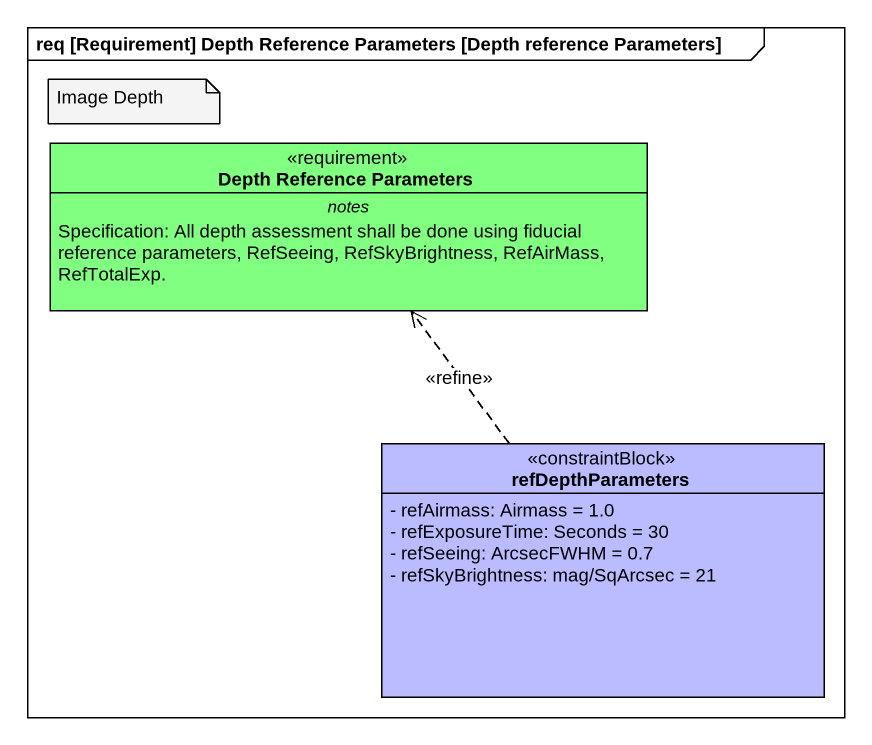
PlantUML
@startuml
mainframe req [Requirement] Depth Reference Parameters [Depth reference Parameters]
hide circle
hide empty members
skinparam classAttributeIconSize 0
class "Depth Reference Parameters" as Depth_Reference_Parameters <<requirement>> #80FF80 {
  -- notes --
  Specification: All depth assessment shall be done using fiducial reference parameters, RefSeeing, RefSkyBrightness, RefAirMass, RefTotalExp.
}
class refDepthParameters <<constraintBlock>> #BBBBFF {
  - refAirmass: Airmass = 1.0
  - refExposureTime: Seconds = 30
  - refSeeing: ArcsecFWHM = 0.7
  - refSkyBrightness: mag/SqArcsec = 21
}
refDepthParameters .up.> Depth_Reference_Parameters : <<refine>>
note as N1
  Image Depth
end note
@enduml
